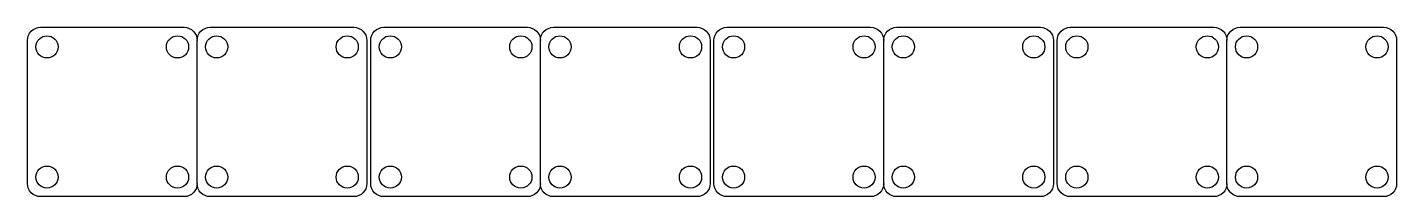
# Model space of a CAD drawing. Extents: x 1338 to 2387, y 2962 to 3092.
import ezdxf

# ---------------------------------------------------------------- set-up
doc = ezdxf.new("R2010")
doc.units = 0

# ---------------------------------------------------------------- blocks, each defined once
blk = doc.blocks.new('CommonPart', base_point=(3, 3))
at = {"layer": '1'}
blk.add_lwpolyline([(133, 13, -0.414213562), (123, 3), (13, 3, -0.414213562), (3, 13), (3, 123, -0.414213562), (13, 133), (123, 133, -0.414213562), (133, 123)], format="xyb", dxfattribs=at)
blk.add_lwpolyline([(133.0001, 123, -0.414213562), (143.0001, 133), (253.0001, 133, -0.414213562), (263.0001, 123), (263.0001, 13, -0.414213562), (253.0001, 3), (143.0001, 3, -0.414213562), (133.0001, 13)], format="xyb", close=True, dxfattribs=at)
for centre in [(18, 118), (118, 118), (148.0001, 118), (248.0001, 118), (18, 18), (118, 18), (148.0001, 18), (248.0001, 18)]:
    blk.add_circle(centre, 8.5, dxfattribs=at)
blk = doc.blocks.new('CommonPart648951598', base_point=(265.9992, 3))
at = {"layer": '1'}
blk.add_lwpolyline([(395.9992, 13, -0.414213562), (385.9992, 3), (275.9992, 3, -0.414213562), (265.9992, 13), (265.9992, 123, -0.414213562), (275.9992, 133), (385.9992, 133, -0.414213562), (395.9992, 123)], format="xyb", dxfattribs=at)
blk.add_lwpolyline([(395.9993, 123, -0.414213562), (405.9993, 133), (515.9993, 133, -0.414213562), (525.9993, 123), (525.9993, 13, -0.414213562), (515.9993, 3), (405.9993, 3, -0.414213562), (395.9993, 13)], format="xyb", close=True, dxfattribs=at)
for centre in [(280.9992, 118), (380.9992, 118), (410.9993, 118), (510.9993, 118), (280.9992, 18), (380.9992, 18), (410.9993, 18), (510.9993, 18)]:
    blk.add_circle(centre, 8.5, dxfattribs=at)
blk = doc.blocks.new('CommonPart227367938', base_point=(528.9984, 3))
at = {"layer": '1'}
blk.add_lwpolyline([(658.9984, 13, -0.414213562), (648.9984, 3), (538.9984, 3, -0.414213562), (528.9984, 13), (528.9984, 123, -0.414213562), (538.9984, 133), (648.9984, 133, -0.414213562), (658.9984, 123)], format="xyb", dxfattribs=at)
blk.add_lwpolyline([(658.9985, 123, -0.414213562), (668.9985, 133), (778.9985, 133, -0.414213562), (788.9985, 123), (788.9985, 13, -0.414213562), (778.9985, 3), (668.9985, 3, -0.414213562), (658.9985, 13)], format="xyb", close=True, dxfattribs=at)
for centre in [(543.9984, 118), (643.9984, 118), (673.9985, 118), (773.9985, 118), (543.9984, 18), (643.9984, 18), (673.9985, 18), (773.9985, 18)]:
    blk.add_circle(centre, 8.5, dxfattribs=at)
blk = doc.blocks.new('CommonPart1755410759', base_point=(791.9976, 3))
at = {"layer": '1'}
blk.add_lwpolyline([(921.9976, 13, -0.414213562), (911.9976, 3), (801.9976, 3, -0.414213562), (791.9976, 13), (791.9976, 123, -0.414213562), (801.9976, 133), (911.9976, 133, -0.414213562), (921.9976, 123)], format="xyb", dxfattribs=at)
blk.add_lwpolyline([(921.9977, 123, -0.414213562), (931.9977, 133), (1041.9977, 133, -0.414213562), (1051.9977, 123), (1051.9977, 13, -0.414213562), (1041.9977, 3), (931.9977, 3, -0.414213562), (921.9977, 13)], format="xyb", close=True, dxfattribs=at)
for centre in [(806.9976, 118), (906.9976, 118), (936.9977, 118), (1036.9977, 118), (806.9976, 18), (906.9976, 18), (936.9977, 18), (1036.9977, 18)]:
    blk.add_circle(centre, 8.5, dxfattribs=at)

msp = doc.modelspace()

# ---------------------------------------------------------------- block references
at = {"layer": '1'}
for name, p in [('CommonPart', (1337.7, 2962.1)), ('CommonPart648951598', (1600.7, 2962.1)), ('CommonPart227367938', (1863.7, 2962.1)), ('CommonPart1755410759', (2126.7, 2962.1))]:
    msp.add_blockref(name, p, dxfattribs=at)

doc.saveas('drawing.dxf')
